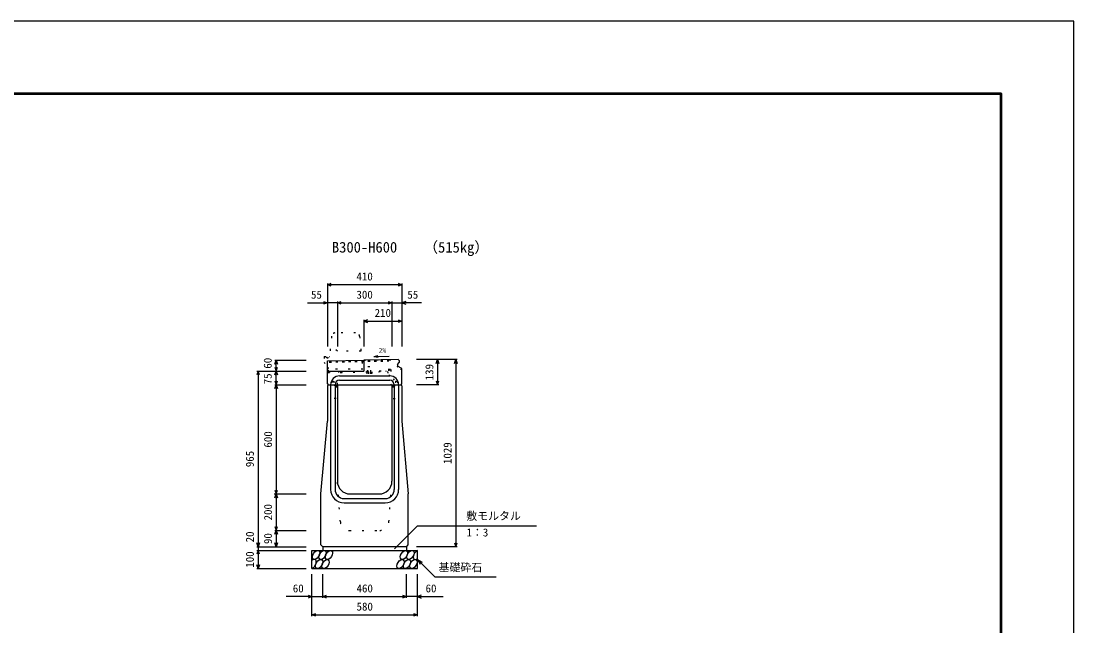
# Model space of a CAD drawing. Units: millimetres, scale not verified. Extents: x -12600 to 12600, y -5940 to 5940.
# Drawn here: x 6811 to 12600, y 2617 to 5940 of the extents above; entities that cross this region are included whole.
import ezdxf
from ezdxf.enums import TextEntityAlignment as Align

# ---------------------------------------------------------------- set-up
doc = ezdxf.new("R2010")
doc.units = ezdxf.units.MM
doc.header["$LTSCALE"] = 40
doc.linetypes.add('DOTTED', pattern=[1.75, 0.25, -1.5])
for name, color, linetype, lineweight in [('0-0_DIM', 7, 'Continuous', 25), ('0-1_Defpoints', 5, 'Continuous', 25), ('0-2_HATCH', 6, 'DOTTED', 25), ('0-5_OUTLINE', 3, 'Continuous', 25), ('0-6_OUTLINE2', 4, 'DOTTED', 25), ('0-7_TXT', 7, 'Continuous', 25), ('0-8_WAKU', 3, 'Continuous', 25)]:
    doc.layers.add(name, color=color, linetype=linetype, lineweight=lineweight)
doc.styles.add('ＭＳ ゴシック', font='')
doc.styles.get('ＭＳ ゴシック').set_extended_font_data('MS Gothic')

msp = doc.modelspace()

# ---------------------------------------------------------------- linework, layer by layer
at = {"layer": '0-0_DIM'}
for p, q in [((8495, 4498.96), (8495, 4151.46)), ((8905, 4491.46), (8495, 4491.46)), ((8905, 4498.96), (8905, 4151.46)), ((8386.62, 4391.46), (8495, 4391.46)), ((8550, 4391.46), (8495, 4391.46)), ((8550, 4398.96), (8550, 4151.46)), ((8550, 4391.46), (8850, 4391.46)), ((8850, 4398.96), (8850, 4151.46)), ((8850, 4391.46), (8905, 4391.46)), ((9013.38, 4391.46), (8905, 4391.46)), ((8695, 4298.96), (8695, 4151.46)), ((8695, 4291.46), (8905, 4291.46)), ((8206.5, 4076.46), (8379, 4076.46)), ((8214, 4016.46), (8214, 4076.46)), ((9208.5, 4080.46), (8986, 4080.46)), ((9101, 4080.46), (9101, 3941.46)), ((9201, 4080.46), (9201, 3051.46)), ((8106.5, 4016.46), (8379, 4016.46)), ((8114, 4016.46), (8114, 3051.46)), ((8214, 3941.46), (8214, 4016.46)), ((8206.5, 3941.46), (8379, 3941.46)), ((9108.5, 3941.46), (8986, 3941.46)), ((8203.25, 3341.46), (8375.75, 3341.46)), ((8206.5, 3341.46), (8379, 3341.46)), ((8206.5, 3141.46), (8379, 3141.46)), ((8214, 3141.46), (8214, 3051.46)), ((8863.77, 3040.65), (8990, 3166.89)), ((8990, 3166.89), (9644.81, 3166.89)), ((8106.5, 3051.46), (8379, 3051.46)), ((8106.5, 3031.46), (8379, 3031.46)), ((8114, 3051.46), (8114, 3031.46)), ((8114, 3031.46), (8114, 2931.46)), ((9208.5, 3051.46), (8986, 3051.46)), ((8990, 2981.46), (9085.76, 2885.71)), ((8990, 2981.46), (9015.98, 2966.46)), ((8990, 2981.46), (9005, 2955.48)), ((8106.5, 2931.46), (8379, 2931.46)), ((8410, 2670.1), (8410, 2901.46)), ((8470, 2770.1), (8470, 2901.46)), ((8930, 2770.1), (8930, 2901.46)), ((8990, 2670.1), (8990, 2901.46)), ((9085.76, 2885.71), (9423.31, 2885.71)), ((8410, 2777.6), (8268.21, 2777.6)), ((8410, 2777.6), (8470, 2777.6)), ((8470, 2777.6), (8930, 2777.6)), ((8990, 2777.6), (8930, 2777.6)), ((8990, 2777.6), (9131.79, 2777.6)), ((8410, 2677.6), (8990, 2677.6))]:
    msp.add_line(p, q, dxfattribs=at)
for points in [[(8516.14, 4483.77), (8495, 4491.46), (8516.14, 4499.16)], [(8883.86, 4499.16), (8905, 4491.46), (8883.86, 4483.77)], [(8473.86, 4399.16), (8495, 4391.46), (8473.86, 4383.77)], [(8571.14, 4383.77), (8550, 4391.46), (8571.14, 4399.16)], [(8828.86, 4399.16), (8850, 4391.46), (8828.86, 4383.77)], [(8926.14, 4399.16), (8905, 4391.46), (8926.14, 4383.77)], [(8716.14, 4299.16), (8695, 4291.46), (8716.14, 4283.77)], [(8883.86, 4299.16), (8905, 4291.46), (8883.86, 4283.77)], [(8206.3, 4055.32), (8214, 4076.46), (8221.7, 4055.32)], [(9093.3, 4059.32), (9101, 4080.46), (9108.7, 4059.32)], [(9193.3, 4059.32), (9201, 4080.46), (9208.7, 4059.32)], [(8121.7, 3995.32), (8114, 4016.46), (8106.3, 3995.32)], [(8206.3, 4037.61), (8214, 4016.46), (8221.7, 4037.61)], [(8206.3, 3995.32), (8214, 4016.46), (8221.7, 3995.32)], [(8206.3, 3962.61), (8214, 3941.46), (8221.7, 3962.61)], [(8206.3, 3920.32), (8214, 3941.46), (8221.7, 3920.32)], [(8214, 3941.46), (8214, 3341.46), (8214, 3141.46)], [(9093.3, 3962.61), (9101, 3941.46), (9108.7, 3962.61)], [(8206.3, 3362.61), (8214, 3341.46), (8221.7, 3362.61)], [(8206.3, 3320.32), (8214, 3341.46), (8221.7, 3320.32)], [(8206.3, 3162.61), (8214, 3141.46), (8221.7, 3162.61)], [(8206.3, 3120.32), (8214, 3141.46), (8221.7, 3120.32)], [(8121.7, 3072.61), (8114, 3051.46), (8106.3, 3072.61)], [(8221.7, 3072.61), (8214, 3051.46), (8206.3, 3072.61)], [(9193.3, 3072.61), (9201, 3051.46), (9208.7, 3072.61)], [(8121.7, 3010.32), (8114, 3031.46), (8106.3, 3010.32)], [(8121.7, 2952.61), (8114, 2931.46), (8106.3, 2952.61)], [(8388.86, 2785.29), (8410, 2777.6), (8388.86, 2769.9)], [(8491.14, 2769.9), (8470, 2777.6), (8491.14, 2785.29)], [(8908.86, 2785.29), (8930, 2777.6), (8908.86, 2769.9)], [(9011.14, 2785.29), (8990, 2777.6), (9011.14, 2769.9)], [(8431.14, 2669.9), (8410, 2677.6), (8431.14, 2685.29)], [(8968.86, 2685.29), (8990, 2677.6), (8968.86, 2669.9)]]:
    msp.add_lwpolyline(points, dxfattribs=at)
at = {"layer": '0-1_Defpoints'}
msp.add_lwpolyline([(-4200, -5940), (12600, -5940), (12600, 5940), (-4200, 5940)], close=True, dxfattribs=at)
at = {"layer": '0-2_HATCH', "linetype": 'Continuous'}
for p, q in [((8495, 4072.65), (8695, 4076.46)), ((8496.23, 4008.16), (8495, 4072.65))]:
    msp.add_line(p, q, dxfattribs=at)
at = {"layer": '0-2_HATCH'}
for p, q in [((8500.64, 4012.75), (8499.5, 4072.74)), ((8507.3, 4072.89), (8508.44, 4012.9)), ((8510.8, 4072.96), (8511.94, 4012.97)), ((8514.3, 4073.02), (8515.44, 4013.03)), ((8542.59, 4073.56), (8543.74, 4013.57)), ((8546.09, 4073.63), (8547.24, 4013.64)), ((8549.59, 4073.69), (8550.74, 4013.71)), ((8577.89, 4074.23), (8579.03, 4014.24)), ((8581.39, 4074.3), (8582.53, 4014.31)), ((8584.89, 4074.37), (8586.03, 4014.38)), ((8613.18, 4074.9), (8614.32, 4014.92)), ((8616.68, 4074.97), (8617.82, 4014.98)), ((8620.18, 4075.04), (8621.32, 4015.05)), ((8648.47, 4075.58), (8649.62, 4015.59)), ((8651.97, 4075.64), (8653.12, 4015.66)), ((8655.47, 4075.71), (8656.62, 4015.72)), ((8684.17, 4076.26), (8685.31, 4016.27)), ((8687.27, 4076.32), (8688.41, 4016.33)), ((8691.17, 4076.39), (8692.31, 4016.4)), ((8695, 4076.46), (8843.94, 4079.3)), ((8719.06, 4076.92), (8720.2, 4016.93)), ((8722.56, 4076.99), (8723.79, 4012.5)), ((8726.06, 4077.05), (8727.2, 4017.07)), ((8754.36, 4077.59), (8755.5, 4017.6)), ((8757.85, 4077.66), (8759, 4017.67)), ((8761.35, 4077.73), (8762.5, 4017.74)), ((8790.05, 4078.27), (8791.19, 4018.28)), ((8793.15, 4078.33), (8794.38, 4013.84)), ((8797.05, 4078.41), (8798.19, 4018.42)), ((8824.94, 4078.94), (8826.09, 4018.95)), ((8828.44, 4079), (8829.58, 4019.02)), ((8833.08, 4019.08), (8831.94, 4079.07)), ((8840.58, 4019.23), (8839.44, 4079.21)), ((8845.17, 4014.81), (8843.94, 4079.3)), ((8496.23, 4008.16), (8845.17, 4014.81)), ((8500.64, 4012.75), (8840.58, 4019.23)), ((8556.96, 4013.82), (8557.05, 4009.32)), ((8712.32, 4012.28), (8740.01, 4012.81)), ((8712.32, 4012.28), (8712.51, 4002.28)), ((8740.2, 4002.81), (8712.51, 4002.28)), ((8717.62, 4042.39), (8733.61, 4042.69)), ((8718.19, 4012.39), (8717.62, 4042.39)), ((8720.7, 4012.44), (8720.89, 4002.44)), ((8731.67, 4012.65), (8731.86, 4002.65)), ((8734.18, 4012.7), (8733.61, 4042.69)), ((8740.01, 4012.81), (8740.2, 4002.81)), ((8815.59, 4018.75), (8815.67, 4014.25))]:
    msp.add_line(p, q, dxfattribs=at)
at = {"layer": '0-2_HATCH', "linetype": 'Continuous'}
for centre in [(8432.89, 3006.46), (8468.37, 3006.46), (8503.84, 3006.46), (8916.05, 3006.46), (8951.52, 3006.46), (8449.77, 2956.46), (8485.25, 2956.46), (8897.45, 2956.46), (8932.93, 2956.46), (8968.41, 2956.46)]:
    msp.add_ellipse(centre, major_axis=(14.54, 23.54), ratio=0.5792, dxfattribs=at)
for centre, start_param, end_param in [((8987, 3006.46), 0.6666252, 4.1103269), ((8414.3, 2956.46), 3.7419964, 7.318141)]:
    msp.add_ellipse(centre, major_axis=(14.54, 23.54), ratio=0.5792, start_param=start_param, end_param=end_param, dxfattribs=at)
at = {"layer": '0-5_OUTLINE', "linetype": 'DOTTED'}
for p, q in [((8650.46, 4226.41), (8536.66, 4226.41)), ((8518.19, 4208.41), (8507, 4096.46)), ((8671.8, 4208.45), (8690, 4026.46)), ((8477, 4096.46), (8477, 4066.46)), ((8477, 4096.46), (8485, 4096.46)), ((8477, 4066.46), (8500, 4026.46)), ((8485, 4096.46), (8495, 4086.46)), ((8690, 4026.46), (8500, 4026.46))]:
    msp.add_line(p, q, dxfattribs=at)
at = {"layer": '0-5_OUTLINE'}
for p, q in [((8884, 4080.06), (8695, 4076.46)), ((8695, 4076.46), (8695, 4016.46)), ((8880, 4053.46), (8889, 4063.46)), ((8880, 4053.46), (8880, 4043.46)), ((8884, 4080.06), (8889, 4075.16)), ((8889, 4075.16), (8889, 4063.46)), ((8495, 4011.46), (8500, 4016.46)), ((8495, 3946.46), (8495, 4011.46)), ((8500, 4016.46), (8695, 4016.46)), ((8905, 4030.46), (8880, 4043.46)), ((8905, 3946.46), (8905, 4030.46)), ((8495, 3946.46), (8500, 3941.46)), ((8495, 3935.46), (8501, 3941.46)), ((8500, 3941.46), (8900, 3941.46)), ((8550, 3941.46), (8550, 3411.46)), ((8850, 3941.46), (8850, 3411.46)), ((8899, 3941.46), (8905, 3935.46)), ((8900, 3941.46), (8905, 3946.46)), ((8495, 3935.46), (8495, 3741.46)), ((8905, 3935.46), (8905, 3741.46)), ((8460, 3341.46), (8495, 3741.46)), ((8905, 3741.46), (8940, 3341.46)), ((8460, 3061.46), (8460, 3341.46)), ((8620, 3341.46), (8780, 3341.46)), ((8940, 3061.46), (8940, 3341.46)), ((8410, 3031.46), (8990, 3031.46)), ((8410, 2931.46), (8410, 3031.46)), ((8460, 3061.46), (8470, 3051.46)), ((8930, 3051.46), (8470, 3051.46)), ((8470, 3051.46), (8470, 3031.46)), ((8930, 3051.46), (8940, 3061.46)), ((8930, 3051.46), (8930, 3031.46)), ((8990, 2931.46), (8990, 3031.46)), ((8410, 2931.46), (8990, 2931.46))]:
    msp.add_line(p, q, dxfattribs=at)
at = {"layer": '0-5_OUTLINE', "linetype": 'DOTTED'}
msp.add_lwpolyline([(8495, 4086.46), (8505, 4096.46), (8507, 4096.46)], dxfattribs=at)
for centre, start, end in [((8538.1, 4206.46), 94.13229, 174.40835), ((8651.9, 4206.46), 4.08463, 93.6009)]:
    msp.add_arc(centre, 20, start, end, dxfattribs=at)
at = {"layer": '0-5_OUTLINE'}
for centre, start, end in [((8620, 3411.46), 180, 270), ((8780, 3411.46), 270, 0)]:
    msp.add_arc(centre, 70, start, end, dxfattribs=at)
at = {"layer": '0-6_OUTLINE2'}
for p, q in [((8500, 4026.46), (8507, 4096.46)), ((8550, 3941.46), (8556.72, 4009.32)), ((8825.67, 4014.44), (8845, 3941.46)), ((8832.62, 3988.2), (8881.63, 4042.62)), ((8903.37, 4031.31), (8842.93, 3949.28)), ((8543, 3936.96), (8496.5, 3936.96)), ((8519, 3961.96), (8531, 3961.96)), ((8519, 3961.96), (8519, 3936.96)), ((8531, 3961.96), (8531, 3936.96)), ((8857, 3936.96), (8903.5, 3936.96)), ((8869, 3961.96), (8881, 3961.96)), ((8869, 3961.96), (8869, 3936.96)), ((8881, 3961.96), (8881, 3936.96)), ((8566.57, 3187.77), (8550, 3411.46)), ((8833.43, 3187.77), (8850, 3411.46)), ((8616.43, 3141.46), (8783.57, 3141.46))]:
    msp.add_line(p, q, dxfattribs=at)
at = {"layer": '0-6_OUTLINE2', "linetype": 'Continuous'}
for p, q in [((8513, 3941.46), (8513, 3366.46)), ((8537, 3941.46), (8537, 3366.46)), ((8562, 3990.46), (8838, 3990.46)), ((8562, 3966.46), (8838, 3966.46)), ((8863, 3941.46), (8863, 3366.46)), ((8887, 3941.46), (8887, 3366.46)), ((8587, 3316.46), (8813, 3316.46)), ((8587, 3292.46), (8813, 3292.46))]:
    msp.add_line(p, q, dxfattribs=at)
at = {"layer": '0-6_OUTLINE2'}
for points in [[(8680, 4126.46), (8550, 4126.46), (8513, 4156.46)], [(8543, 3936.96), (8543, 3866.46), (8495, 3866.46)], [(8857, 3936.96), (8857, 3866.46), (8905, 3866.46)]]:
    msp.add_lwpolyline(points, dxfattribs=at)
at = {"layer": '0-6_OUTLINE2', "linetype": 'Continuous'}
for centre, radius, start, end in [((8562, 3941.46), 49, 90, 180), ((8562, 3941.46), 25, 90, 180), ((8838, 3941.46), 49, 0, 90), ((8838, 3941.46), 25, 0, 90), ((8587, 3366.46), 74, 180, 270), ((8587, 3366.46), 50, 180, 270), ((8813, 3366.46), 50, 270, 0), ((8813, 3366.46), 74, 270, 0)]:
    msp.add_arc(centre, radius, start, end, dxfattribs=at)
at = {"layer": '0-6_OUTLINE2'}
for centre, start, end in [((8616.43, 3191.46), 184.23639, 270), ((8783.57, 3191.46), 270, 355.76361)]:
    msp.add_arc(centre, 50, start, end, dxfattribs=at)
at = {"layer": '0-7_TXT'}
for q in [(8773.36, 4101.85), (8835.64, 4098.87), (8773.52, 4093.51)]:
    msp.add_line((8749.81, 4097.23), q, dxfattribs=at)
at = {"layer": '0-8_WAKU', "lineweight": 50}
msp.add_lwpolyline([(-3800, -5540), (12200, -5540), (12200, 5540), (-3800, 5540)], close=True, dxfattribs=at)

# ---------------------------------------------------------------- texts
at = {"layer": '0-0_DIM', "style": 'ＭＳ ゴシック'}
for s, p in [('410', (8655, 4501.46)), ('300', (8655, 4401.46)), ('55', (8405.16, 4401.46)), ('55', (8934.84, 4401.46)), ('210', (8755, 4301.46)), ('敷モルタル', (9258.94, 3185.62)), ('1：3', (9259.94, 3094.93)), ('基礎砕石', (9106.32, 2902.88)), ('60', (8305, 2787.6)), ('460', (8655.53, 2787.6)), ('60', (9035, 2787.6)), ('580', (8655.53, 2687.6))]:
    msp.add_text(s, height=43.99, dxfattribs=at).set_placement(p, align=Align.BOTTOM_LEFT)
for s, p in [('60', (8202.16, 4030.08)), ('139', (9091, 3965.96)), ('75', (8202.16, 3944.32)), ('600', (8204, 3596.46)), ('1029', (9191, 3505.96)), ('965', (8104, 3488.96)), ('200', (8204, 3196.46)), ('20', (8104, 3075.78)), ('90', (8204, 3066.46)), ('100', (8104, 2936.46))]:
    msp.add_text(s, height=43.99, rotation=90, dxfattribs=at).set_placement(p, align=Align.BOTTOM_LEFT)
at = {"layer": '0-7_TXT', "style": 'ＭＳ ゴシック'}
for s, height, p in [('B300-H600', 58.65, (8520, 4650.44)), ('（515kg）', 58.65, (9023.7, 4650.44)), ('2%', 26.39, (8777.12, 4109.33))]:
    msp.add_text(s, height=height, dxfattribs=at).set_placement(p, align=Align.BOTTOM_LEFT)

doc.saveas('drawing.dxf')
